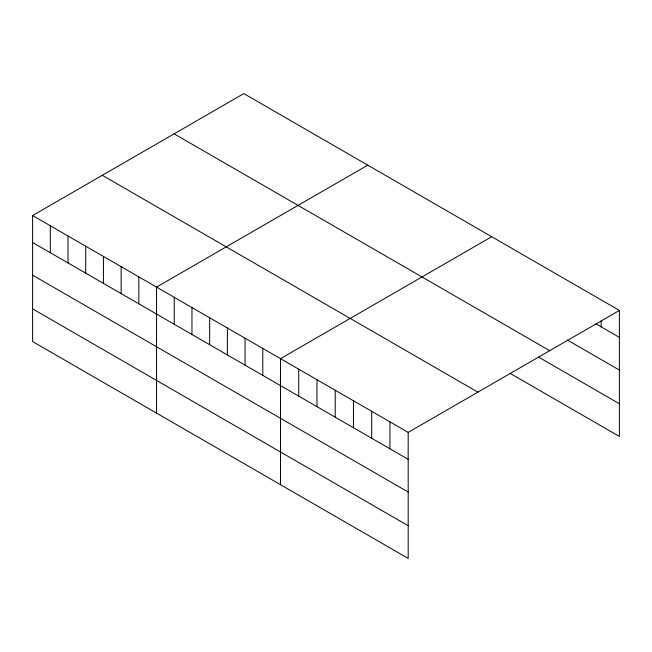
<?xml version="1.0" encoding="UTF-8"?>
<svg xmlns="http://www.w3.org/2000/svg" width="652" height="652" viewBox="0 0 652 652"><rect width="100%" height="100%" fill="white"/><g stroke="black" fill="none" stroke-linecap="round" stroke-linejoin="round"><path stroke-width="0.98" d="M32.6 215.543L408.185 432.382L408.185 558.405L32.6 341.558L32.6 215.543L243.815 93.595L619.4 310.442L619.4 436.457L509.945 373.262M367.761 165.16L156.545 287.1L156.545 413.115M491.698 236.717L280.49 358.657L280.49 484.672M408.185 432.382L619.4 310.442M595.944 323.84L619.4 337.386M567.281 339.985L619.4 370.075M174.117 133.839L549.701 350.686M538.609 357.117L619.4 403.759M102.299 175.298L477.883 392.145M32.6 242.479L408.185 459.326M32.6 275.177L408.185 492.024M32.6 308.861L408.185 525.708M601.16 320.865L601.16 326.848M389.945 421.852L389.945 448.796M371.697 411.322L371.697 438.258M353.457 400.784L353.457 427.728M335.218 390.255L335.218 417.198M316.97 379.725L316.97 406.661M298.73 369.187L298.73 396.131M262.78 348.437L262.78 375.373M245.07 338.209L245.07 365.153M227.369 327.989L227.369 354.933M209.659 317.768L209.659 344.712M191.957 307.548L191.957 334.484M174.247 297.32L174.247 324.264M138.835 276.88L138.835 303.816M121.133 266.652L121.133 293.596M103.424 256.432L103.424 283.375M85.722 246.212L85.722 273.147M68.012 235.983L68.012 262.927M50.31 225.763L50.31 252.707"/></g></svg>
